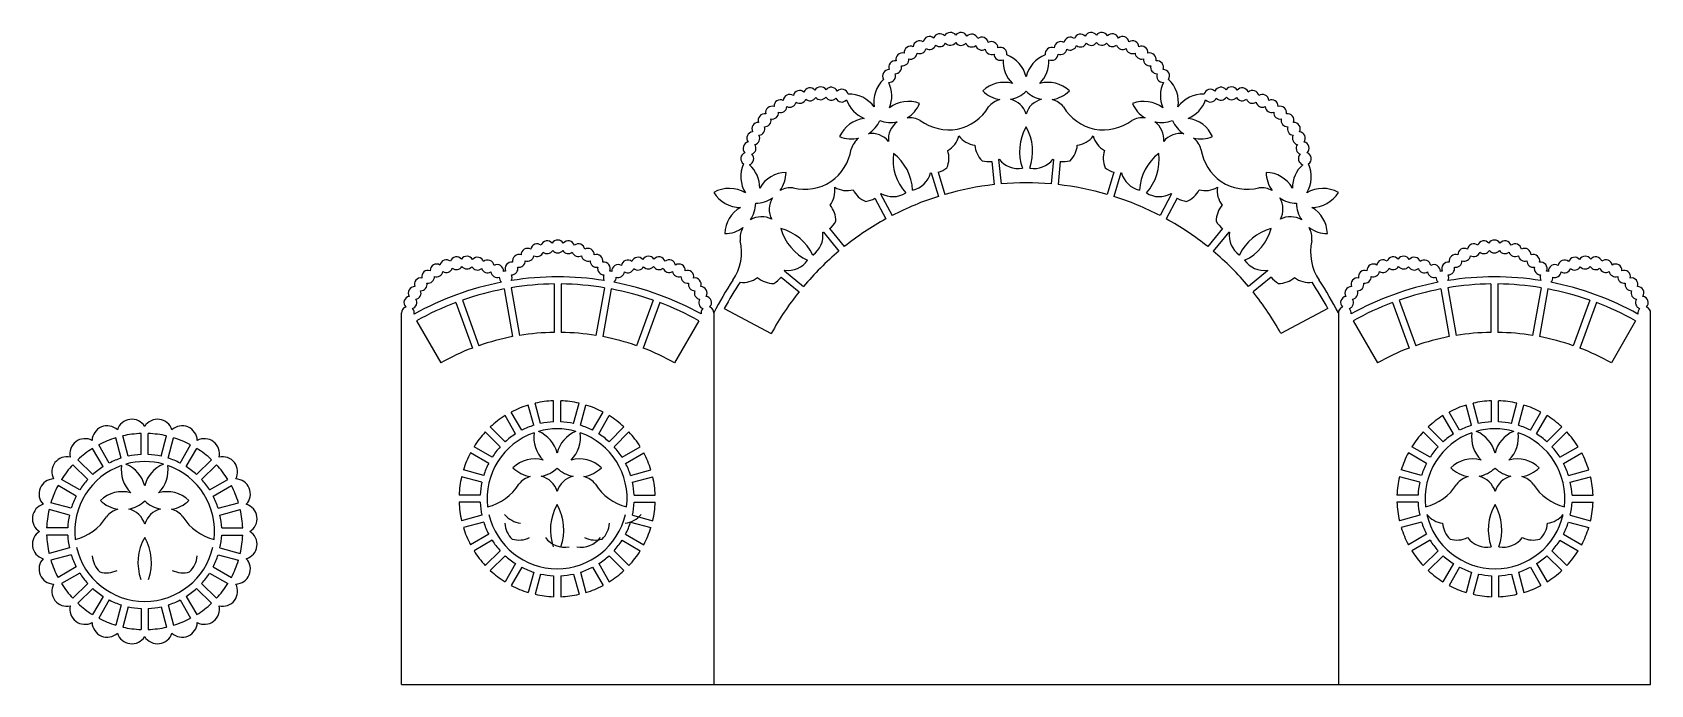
# Model space of a CAD drawing. Extents: x -471 to -129, y -76 to 294.
# Drawn here: x -470.9 to -128.9, y -76 to 61.9 of the extents above; entities that cross this region are included whole.
import ezdxf

# ---------------------------------------------------------------- set-up
doc = ezdxf.new("R2010")
doc.units = 0
doc.layers.get('0').update_dxf_attribs({"linetype": 'CONTINUOUS'})

msp = doc.modelspace()

# ---------------------------------------------------------------- linework, layer by layer
for p, q in [((-268.105005, 34.611153), (-267.622271, 29.709877)), ((-266.67145, 35.019871), (-266.162621, 29.85364)), ((-255.067098, 35.019871), (-255.575927, 29.85364)), ((-253.633543, 34.611153), (-254.116276, 29.709877)), ((-280.916036, 32.186446), (-279.409102, 27.218751)), ((-279.435194, 32.357438), (-278.005545, 27.644515)), ((-242.303353, 32.357438), (-243.733003, 27.644515)), ((-240.822512, 32.186446), (-242.329445, 27.218751)), ((-291.63706, 27.745653), (-289.189932, 23.167399)), ((-230.101488, 27.745653), (-232.548616, 23.167399)), ((-292.805082, 26.819449), (-290.483457, 22.475995)), ((-228.933465, 26.819449), (-231.25509, 22.475995)), ((-303.713037, 19.676743), (-300.419756, 15.66387)), ((-302.410353, 20.401412), (-299.285972, 16.594343)), ((-219.328195, 20.401412), (-222.452576, 16.594343)), ((-218.025511, 19.676743), (-221.318791, 15.66387)), ((-311.918553, 11.471227), (-307.905679, 8.177947)), ((-209.819995, 11.471227), (-213.832868, 8.177947)), ((-371.174598, 7.65873), (-369.394912, -2.434368)), ((-369.709383, 7.917087), (-367.929698, -2.176011)), ((-360.6002, 8.714037), (-360.6002, -1.534763)), ((-359.112382, 8.714037), (-359.112382, -1.534763)), ((-350.003199, 7.917087), (-351.782884, -2.176011)), ((-348.537984, 7.65873), (-350.317669, -2.434368)), ((-312.643222, 10.168543), (-308.836152, 7.044162)), ((-209.095325, 10.168543), (-212.902395, 7.044162)), ((-173.200563, 7.65873), (-171.420878, -2.434368)), ((-171.735349, 7.917087), (-169.955663, -2.176011)), ((-162.626166, 8.714037), (-162.626166, -1.534763)), ((-161.138348, 8.714037), (-161.138348, -1.534763)), ((-152.029164, 7.917087), (-153.80885, -2.176011)), ((-150.56395, 7.65873), (-152.343635, -2.434368)), ((-381.405095, 4.78323), (-377.899799, -4.847491)), ((-380.007003, 5.292094), (-376.501707, -4.338627)), ((-339.705579, 5.292094), (-343.210874, -4.338627)), ((-338.307487, 4.78323), (-341.812783, -4.847491)), ((-324.654245, 3.552786), (-314.717804, -1.758352)), ((-197.084302, 3.552786), (-207.020743, -1.758352)), ((-183.43106, 4.78323), (-179.925764, -4.847491)), ((-182.032969, 5.292094), (-178.527673, -4.338627)), ((-141.731544, 5.292094), (-145.23684, -4.338627)), ((-140.333453, 4.78323), (-143.838749, -4.847491)), ((-392.869296, -76.011319), (-392.869296, 2.579046)), ((-389.692354, 0.918818), (-384.567954, -7.956903)), ((-330.020228, 0.918818), (-335.144628, -7.956903)), ((-326.869296, 2.579046), (-326.869296, -76.011319)), ((-194.869252, 2.579046), (-194.869252, -76.011319)), ((-191.71832, 0.918818), (-186.59392, -7.956903)), ((-132.046193, 0.918818), (-137.170593, -7.956903)), ((-128.869252, -76.011319), (-128.869252, 2.579046)), ((-364.916977, -21.181113), (-366.067494, -16.887323)), ((-363.468088, -20.792884), (-364.618605, -16.499095)), ((-360.730429, -20.432465), (-360.730429, -15.987207)), ((-359.230429, -20.432465), (-359.230429, -15.987207)), ((-356.492771, -20.792884), (-355.342254, -16.499095)), ((-355.043882, -21.181113), (-353.893365, -16.887323)), ((-166.694665, -21.181113), (-167.845182, -16.887323)), ((-165.245776, -20.792884), (-166.396294, -16.499095)), ((-162.508118, -20.432465), (-162.508118, -15.987207)), ((-161.008118, -20.432465), (-161.008118, -15.987207)), ((-158.27046, -20.792884), (-157.119942, -16.499095)), ((-156.821571, -21.181113), (-155.671053, -16.887323)), ((-368.767106, -22.98781), (-370.989735, -19.138103)), ((-367.468068, -22.23781), (-369.690697, -18.388103)), ((-352.492791, -22.23781), (-350.270162, -18.388103)), ((-351.193753, -22.98781), (-348.971124, -19.138103)), ((-170.544794, -22.98781), (-172.767424, -19.138103)), ((-169.245756, -22.23781), (-171.468386, -18.388103)), ((-154.27048, -22.23781), (-152.04785, -18.388103)), ((-152.971441, -22.98781), (-150.748812, -19.138103)), ((-452.086233, -28.105332), (-453.23675, -23.811542)), ((-450.637344, -27.717104), (-451.787862, -23.423314)), ((-447.899686, -27.356684), (-447.899686, -22.911426)), ((-446.399686, -27.356684), (-446.399686, -22.911426)), ((-443.662027, -27.717104), (-442.51151, -23.423314)), ((-442.213139, -28.105332), (-441.062621, -23.811542)), ((-372.018438, -25.729431), (-375.16171, -22.586159)), ((-370.957778, -24.668771), (-374.10105, -21.525499)), ((-349.003081, -24.668771), (-345.859809, -21.525499)), ((-347.942421, -25.729431), (-344.799149, -22.586159)), ((-173.796126, -25.729431), (-176.939399, -22.586159)), ((-172.735466, -24.668771), (-175.878739, -21.525499)), ((-150.78077, -24.668771), (-147.637497, -21.525499)), ((-149.720109, -25.729431), (-146.576837, -22.586159)), ((-455.936362, -29.912029), (-458.158991, -26.062322)), ((-454.637324, -29.162029), (-456.859953, -25.312322)), ((-439.662047, -29.162029), (-437.439418, -25.312322)), ((-438.363009, -29.912029), (-436.14038, -26.062322)), ((-374.4494, -29.219141), (-378.299106, -26.996512)), ((-373.6994, -27.920103), (-377.549106, -25.697474)), ((-346.261459, -27.920103), (-342.411753, -25.697474)), ((-345.511459, -29.219141), (-341.661753, -26.996512)), ((-176.227088, -29.219141), (-180.076795, -26.996512)), ((-175.477088, -27.920103), (-179.326795, -25.697474)), ((-148.039148, -27.920103), (-144.189441, -25.697474)), ((-147.289148, -29.219141), (-143.439441, -26.996512)), ((-459.187694, -32.653651), (-462.330967, -29.510378)), ((-458.127034, -31.59299), (-461.270306, -28.449718)), ((-436.172337, -31.59299), (-433.029065, -28.449718)), ((-435.111677, -32.653651), (-431.968405, -29.510378)), ((-375.506096, -31.770233), (-379.799886, -30.619715)), ((-344.454763, -31.770233), (-340.160973, -30.619715)), ((-177.283785, -31.770233), (-181.577575, -30.619715)), ((-146.232451, -31.770233), (-141.938661, -30.619715)), ((-461.618656, -36.143361), (-465.468362, -33.920731)), ((-460.868656, -34.844323), (-464.718362, -32.621693)), ((-433.430716, -34.844323), (-429.581009, -32.621693)), ((-432.680716, -36.143361), (-428.831009, -33.920731)), ((-375.894325, -33.219122), (-380.188115, -32.068604)), ((-344.066534, -33.219122), (-339.772744, -32.068604)), ((-177.672013, -33.219122), (-181.965803, -32.068604)), ((-145.844223, -33.219122), (-141.550433, -32.068604)), ((-462.675353, -38.694452), (-466.969142, -37.543935)), ((-431.624019, -38.694452), (-427.330229, -37.543935)), ((-376.254744, -35.95678), (-380.700003, -35.95678)), ((-376.254744, -37.45678), (-380.700003, -37.45678)), ((-343.706115, -35.95678), (-339.260856, -35.95678)), ((-343.706115, -37.45678), (-339.260856, -37.45678)), ((-178.032433, -35.95678), (-182.477691, -35.95678)), ((-178.032433, -37.45678), (-182.477691, -37.45678)), ((-145.483803, -35.95678), (-141.038545, -35.95678)), ((-145.483803, -37.45678), (-141.038545, -37.45678)), ((-463.063581, -40.143341), (-467.357371, -38.992823)), ((-431.23579, -40.143341), (-426.942001, -38.992823)), ((-375.894325, -40.194438), (-380.188115, -41.344956)), ((-344.066534, -40.194438), (-339.772744, -41.344956)), ((-177.672013, -40.194438), (-181.965803, -41.344956)), ((-145.844223, -40.194438), (-141.550433, -41.344956)), ((-463.424001, -42.880999), (-467.869259, -42.880999)), ((-463.424001, -44.380999), (-467.869259, -44.380999)), ((-430.875371, -42.880999), (-426.430113, -42.880999)), ((-430.875371, -44.380999), (-426.430113, -44.380999)), ((-375.506096, -41.643327), (-379.799886, -42.793844)), ((-374.4494, -44.194418), (-378.299106, -46.417047)), ((-345.511459, -44.194418), (-341.661753, -46.417047)), ((-344.454763, -41.643327), (-340.160973, -42.793844)), ((-177.283785, -41.643327), (-181.577575, -42.793844)), ((-176.227088, -44.194418), (-180.076795, -46.417047)), ((-147.289148, -44.194418), (-143.439441, -46.417047)), ((-146.232451, -41.643327), (-141.938661, -42.793844)), ((-463.063581, -47.118657), (-467.357371, -48.269175)), ((-431.23579, -47.118657), (-426.942001, -48.269175)), ((-373.6994, -45.493456), (-377.549106, -47.716085)), ((-372.018438, -47.684128), (-375.16171, -50.8274)), ((-347.942421, -47.684128), (-344.799149, -50.8274)), ((-346.261459, -45.493456), (-342.411753, -47.716085)), ((-175.477088, -45.493456), (-179.326795, -47.716085)), ((-173.796126, -47.684128), (-176.939399, -50.8274)), ((-149.720109, -47.684128), (-146.576837, -50.8274)), ((-148.039148, -45.493456), (-144.189441, -47.716085)), ((-462.675353, -48.567546), (-466.969142, -49.718064)), ((-461.618656, -51.118637), (-465.468362, -53.341267)), ((-432.680716, -51.118637), (-428.831009, -53.341267)), ((-431.624019, -48.567546), (-427.330229, -49.718064)), ((-370.957778, -48.744788), (-374.10105, -51.888061)), ((-368.767106, -50.42575), (-370.989735, -54.275457)), ((-367.468068, -51.17575), (-369.690697, -55.025457)), ((-352.492791, -51.17575), (-350.270162, -55.025457)), ((-351.193753, -50.42575), (-348.971124, -54.275457)), ((-349.003081, -48.744788), (-345.859809, -51.888061)), ((-172.735466, -48.744788), (-175.878739, -51.888061)), ((-170.544794, -50.42575), (-172.767424, -54.275457)), ((-169.245756, -51.17575), (-171.468386, -55.025457)), ((-154.27048, -51.17575), (-152.04785, -55.025457)), ((-152.971441, -50.42575), (-150.748812, -54.275457)), ((-150.78077, -48.744788), (-147.637497, -51.888061)), ((-460.868656, -52.417676), (-464.718362, -54.640305)), ((-459.187694, -54.608347), (-462.330967, -57.75162)), ((-435.111677, -54.608347), (-431.968405, -57.75162)), ((-433.430716, -52.417676), (-429.581009, -54.640305)), ((-364.916977, -52.232447), (-366.067494, -56.526236)), ((-363.468088, -52.620675), (-364.618605, -56.914465)), ((-360.730429, -52.981095), (-360.730429, -57.426353)), ((-359.230429, -52.981095), (-359.230429, -57.426353)), ((-356.492771, -52.620675), (-355.342254, -56.914465)), ((-355.043882, -52.232447), (-353.893365, -56.526236)), ((-166.694665, -52.232447), (-167.845182, -56.526236)), ((-165.245776, -52.620675), (-166.396294, -56.914465)), ((-162.508118, -52.981095), (-162.508118, -57.426353)), ((-161.008118, -52.981095), (-161.008118, -57.426353)), ((-158.27046, -52.620675), (-157.119942, -56.914465)), ((-156.821571, -52.232447), (-155.671053, -56.526236)), ((-458.127034, -55.669008), (-461.270306, -58.81228)), ((-455.936362, -57.349969), (-458.158991, -61.199676)), ((-454.637324, -58.099969), (-456.859953, -61.949676)), ((-439.662047, -58.099969), (-437.439418, -61.949676)), ((-438.363009, -57.349969), (-436.14038, -61.199676)), ((-436.172337, -55.669008), (-433.029065, -58.81228)), ((-452.086233, -59.156666), (-453.23675, -63.450456)), ((-450.637344, -59.544894), (-451.787862, -63.838684)), ((-447.899686, -59.905314), (-447.899686, -64.350572)), ((-446.399686, -59.905314), (-446.399686, -64.350572)), ((-443.662027, -59.544894), (-442.51151, -63.838684)), ((-442.213139, -59.156666), (-441.062621, -63.450456)), ((-392.869296, -76.011319), (-128.869252, -76.011319))]:
    msp.add_line(p, q)
for centre, radius, start, end in [((-279.096519, 60.262015), 1.361841, 41.396124, 161.103876), ((-276.860399, 60.546486), 1.361841, 33.396124, 153.103876), ((-274.606449, 60.51698), 1.361841, 25.396124, 145.103876), ((-247.132098, 60.51698), 1.361841, 34.896124, 154.603876), ((-244.878149, 60.546486), 1.361841, 26.896124, 146.603876), ((-242.642028, 60.262015), 1.361841, 18.896124, 138.603876), ((-285.269467, 57.609908), 1.361841, 65.396124, 185.103876), ((-283.342374, 58.779297), 1.361841, 57.396124, 177.103876), ((-283.342374, 58.779297), 1.361841, 245.396124, 349.103876), ((-281.271288, 59.669106), 1.361841, 49.396124, 169.103876), ((-281.271288, 59.669106), 1.361841, 237.396124, 341.103876), ((-279.096519, 60.262015), 1.361841, 229.396124, 333.103876), ((-276.860399, 60.546486), 1.361841, 221.396124, 325.103876), ((-274.606449, 60.51698), 1.361841, 213.396124, 317.103876), ((-272.378541, 60.174072), 1.361841, 205.396124, 309.103876), ((-272.378541, 60.174072), 1.361841, 17.396124, 137.103876), ((-270.220039, 59.524437), 1.361841, 197.396124, 301.103876), ((-270.220039, 59.524437), 1.361841, 9.396124, 129.103876), ((-268.172955, 58.580718), 1.361841, 189.396124, 293.103876), ((-268.172955, 58.580718), 1.361841, 1.396124, 121.103876), ((-266.277133, 57.361284), 1.361841, 350.08781, 113.103876), ((-255.461415, 57.361284), 1.361841, 66.896124, 189.91219), ((-253.565593, 58.580718), 1.361841, 58.896124, 178.603876), ((-253.565593, 58.580718), 1.361841, 246.896124, 350.603876), ((-251.518509, 59.524437), 1.361841, 50.896124, 170.603876), ((-251.518509, 59.524437), 1.361841, 238.896124, 342.603876), ((-249.360006, 60.174072), 1.361841, 42.896124, 162.603876), ((-249.360006, 60.174072), 1.361841, 230.896124, 334.603876), ((-247.132098, 60.51698), 1.361841, 222.896124, 326.603876), ((-244.878149, 60.546486), 1.361841, 214.896124, 318.603876), ((-242.642028, 60.262015), 1.361841, 206.896124, 310.603876), ((-240.46726, 59.669106), 1.361841, 198.896124, 302.603876), ((-240.46726, 59.669106), 1.361841, 10.896124, 130.603876), ((-238.396173, 58.779297), 1.361841, 190.896124, 294.603876), ((-238.396173, 58.779297), 1.361841, 2.896124, 122.603876), ((-236.46908, 57.609908), 1.361841, 354.896124, 114.603876), ((-288.545172, 54.528432), 1.361841, 81.396124, 201.103876), ((-288.545172, 54.528432), 1.361841, 269.396124, 13.103876), ((-287.015059, 56.1837), 1.361841, 73.396124, 193.103876), ((-287.015059, 56.1837), 1.361841, 261.396124, 5.103876), ((-285.269467, 57.609908), 1.361841, 253.396124, 357.103876), ((-266.277133, 57.361284), 1.361841, 181.396124, 295.384526), ((-259.138855, 55.771603), 6.564311, 176.862113, 225.284385), ((-267.249334, 50.983822), 6.564311, 13.607176, 69.361614), ((-254.489213, 50.983822), 6.564311, 110.638386, 166.392824), ((-262.599693, 55.771603), 6.564311, 314.715615, 3.137887), ((-255.461415, 57.361284), 1.361841, 244.615474, 358.603876), ((-236.46908, 57.609908), 1.361841, 182.896124, 286.603876), ((-234.723489, 56.1837), 1.361841, 174.896124, 278.603876), ((-234.723489, 56.1837), 1.361841, 346.896124, 106.603876), ((-233.193375, 54.528432), 1.361841, 166.896124, 270.603876), ((-233.193375, 54.528432), 1.361841, 338.896124, 98.603876), ((-286.49128, 47.156361), 6.564311, 133.138386, 188.892824), ((-289.830027, 52.676323), 1.361841, 89.396124, 212.41219), ((-289.830027, 52.676323), 1.361841, 267.115474, 21.103876), ((-295.816591, 48.475948), 6.564311, 337.215615, 25.637887), ((-265.487847, 44.774827), 6.564311, 74.715615, 133.607176), ((-256.250701, 44.774827), 6.564311, 46.392824, 105.284385), ((-231.908521, 52.676323), 1.361841, 158.896124, 272.884526), ((-225.921957, 48.475948), 6.564311, 154.362113, 202.784385), ((-231.908521, 52.676323), 1.361841, 327.58781, 90.603876), ((-235.247268, 47.156361), 6.564311, 351.107176, 46.861614), ((-310.819033, 47.430028), 1.361841, 55.896124, 175.603876), ((-308.725364, 48.265318), 1.361841, 47.896124, 167.603876), ((-306.535821, 48.801096), 1.361841, 39.896124, 159.603876), ((-306.535821, 48.801096), 1.361841, 227.896124, 331.603876), ((-304.29302, 49.026934), 1.361841, 31.896124, 151.603876), ((-304.29302, 49.026934), 1.361841, 219.896124, 323.603876), ((-302.040615, 48.938437), 1.361841, 211.896124, 315.603876), ((-302.040615, 48.938437), 1.361841, 23.896124, 143.603876), ((-299.822447, 48.537327), 1.361841, 203.896124, 317.884526), ((-299.822447, 48.537327), 1.361841, 12.58781, 135.603876), ((-298.280095, 42.273274), 6.564311, 36.107176, 91.861614), ((-265.396746, 54.192599), 6.564311, 225.284385, 261.0724), ((-265.396746, 54.192599), 6.564311, 280.909177, 313.607176), ((-256.341801, 54.192599), 6.564311, 226.392824, 259.090823), ((-256.341801, 54.192599), 6.564311, 278.9276, 314.715615), ((-223.458453, 42.273274), 6.564311, 88.138386, 143.892824), ((-221.916101, 48.537327), 1.361841, 44.396124, 167.41219), ((-221.916101, 48.537327), 1.361841, 222.115474, 336.103876), ((-219.697933, 48.938437), 1.361841, 36.396124, 156.103876), ((-219.697933, 48.938437), 1.361841, 224.396124, 328.103876), ((-217.445528, 49.026934), 1.361841, 28.396124, 148.103876), ((-217.445528, 49.026934), 1.361841, 216.396124, 320.103876), ((-215.202727, 48.801096), 1.361841, 208.396124, 312.103876), ((-215.202727, 48.801096), 1.361841, 20.396124, 140.103876), ((-213.013183, 48.265318), 1.361841, 12.396124, 132.103876), ((-210.919514, 47.430028), 1.361841, 4.396124, 124.103876), ((-316.131324, 43.316814), 1.361841, 79.896124, 199.603876), ((-314.558405, 44.931461), 1.361841, 71.896124, 191.603876), ((-314.558405, 44.931461), 1.361841, 259.896124, 3.603876), ((-312.776077, 46.311486), 1.361841, 63.896124, 183.603876), ((-312.776077, 46.311486), 1.361841, 251.896124, 355.603876), ((-310.819033, 47.430028), 1.361841, 243.896124, 347.603876), ((-308.725364, 48.265318), 1.361841, 235.896124, 339.603876), ((-292.619193, 49.800354), 6.564311, 199.362113, 247.784385), ((-285.742603, 40.745905), 6.564311, 68.892824, 127.784385), ((-289.430794, 49.41193), 6.564311, 301.4276, 337.215615), ((-277.710243, 51.661802), 10.50594, 282.985503, 328.240927), ((-265.209086, 43.341614), 4.529788, 105.445106, 141.974544), ((-265.209086, 43.341614), 4.529788, 16.652397, 76.536471), ((-256.529461, 43.341614), 4.529788, 103.463529, 163.347603), ((-256.529461, 43.341614), 4.529788, 38.025456, 74.554894), ((-244.028305, 51.661802), 10.50594, 211.759073, 257.014497), ((-235.995945, 40.745905), 6.564311, 52.215615, 111.107176), ((-232.307753, 49.41193), 6.564311, 202.784385, 238.5724), ((-229.119354, 49.800354), 6.564311, 292.215615, 340.637887), ((-213.013183, 48.265318), 1.361841, 200.396124, 304.103876), ((-210.919514, 47.430028), 1.361841, 192.396124, 296.103876), ((-208.96247, 46.311486), 1.361841, 184.396124, 288.103876), ((-208.96247, 46.311486), 1.361841, 356.396124, 116.103876), ((-207.180143, 44.931461), 1.361841, 176.396124, 280.103876), ((-207.180143, 44.931461), 1.361841, 348.396124, 108.103876), ((-205.607224, 43.316814), 1.361841, 340.396124, 100.103876), ((-317.46422, 41.498973), 1.361841, 87.896124, 207.603876), ((-317.46422, 41.498973), 1.361841, 275.896124, 19.603876), ((-316.131324, 43.316814), 1.361841, 267.896124, 11.603876), ((-294.276613, 37.211003), 6.564311, 97.215615, 156.107176), ((-297.796472, 45.946752), 6.564311, 303.409177, 336.107176), ((-289.430794, 49.41193), 6.564311, 248.892824, 281.590823), ((-285.451677, 39.315112), 4.529788, 125.963529, 185.847603), ((-285.451677, 39.315112), 4.529788, 60.525456, 97.054894), ((-277.086113, 51.785949), 10.50594, 234.259073, 279.514497), ((-251.753014, 36.675389), 10.50594, 150.195257, 199.493681), ((-269.985533, 36.675389), 10.50594, 340.506319, 29.804743), ((-244.652435, 51.785949), 10.50594, 260.485503, 305.740927), ((-236.286871, 39.315112), 4.529788, 82.945106, 119.474544), ((-236.286871, 39.315112), 4.529788, 354.152397, 54.036471), ((-232.307753, 49.41193), 6.564311, 258.409177, 291.107176), ((-223.942075, 45.946752), 6.564311, 203.892824, 236.590823), ((-227.461935, 37.211003), 6.564311, 23.892824, 82.784385), ((-205.607224, 43.316814), 1.361841, 168.396124, 272.103876), ((-204.274327, 41.498973), 1.361841, 160.396124, 264.103876), ((-204.274327, 41.498973), 1.361841, 332.396124, 92.103876), ((-319.311347, 37.398502), 1.361841, 103.896124, 223.603876), ((-318.53115, 39.513319), 1.361841, 95.896124, 215.603876), ((-319.311347, 37.398502), 1.361841, 291.896124, 35.603876), ((-318.53115, 39.513319), 1.361841, 283.896124, 27.603876), ((-297.796472, 45.946752), 6.564311, 247.784385, 283.5724), ((-293.470605, 35.993564), 4.529788, 127.945106, 164.474544), ((-293.470605, 35.993564), 4.529788, 39.152397, 99.036471), ((-279.997224, 41.31271), 5.098079, 300.2044, 345.201343), ((-271.012792, 43.099824), 5.098079, 217.298657, 262.2956), ((-266.611697, 38.418862), 5.098079, 184.174326, 225.8454), ((-255.126851, 38.418862), 5.098079, 314.1546, 355.825674), ((-250.725756, 43.099824), 5.098079, 277.7044, 322.701343), ((-241.741324, 41.31271), 5.098079, 194.798657, 239.7956), ((-228.267942, 35.993564), 4.529788, 80.963529, 140.847603), ((-223.942075, 45.946752), 6.564311, 256.4276, 292.215615), ((-228.267942, 35.993564), 4.529788, 15.525456, 52.054894), ((-203.207397, 39.513319), 1.361841, 152.396124, 256.103876), ((-202.4272, 37.398502), 1.361841, 144.396124, 248.103876), ((-203.207397, 39.513319), 1.361841, 324.396124, 84.103876), ((-202.4272, 37.398502), 1.361841, 316.396124, 76.103876), ((-319.789626, 35.195684), 1.361841, 111.896124, 234.91219), ((-319.789626, 35.195684), 1.361841, 289.615474, 43.603876), ((-308.204166, 38.89643), 10.50594, 305.485503, 350.740927), ((-278.487762, 34.984191), 10.50594, 172.695257, 221.993681), ((-295.332413, 28.006908), 10.50594, 3.006319, 52.304743), ((-282.271978, 35.303838), 5.098079, 336.6546, 18.325674), ((-268.77101, 39.665542), 5.098079, 254.1546, 277.506484), ((-268.77101, 39.665542), 5.098079, 294.320065, 295.825674), ((-262.51663, 38.194563), 5.098079, 217.7044, 279.71051), ((-259.221918, 38.194563), 5.098079, 260.28949, 322.2956), ((-252.967538, 39.665542), 5.098079, 244.174326, 245.679935), ((-252.967538, 39.665542), 5.098079, 262.493516, 285.8454), ((-239.466569, 35.303838), 5.098079, 161.674326, 203.3454), ((-226.406134, 28.006908), 10.50594, 127.695257, 176.993681), ((-243.250786, 34.984191), 10.50594, 318.006319, 7.304743), ((-213.534382, 38.89643), 10.50594, 189.259073, 234.514497), ((-201.948921, 35.195684), 1.361841, 136.396124, 250.384526), ((-201.948921, 35.195684), 1.361841, 305.08781, 68.103876), ((-314.592629, 31.373587), 6.564311, 155.638386, 211.392824), ((-323.713077, 29.024085), 6.564311, 359.715615, 48.137887), ((-311.447766, 25.737605), 6.564311, 91.392824, 150.284385), ((-318.171555, 32.332558), 6.564311, 323.9276, 359.715615), ((-285.969491, 33.529499), 5.098079, 282.78949, 344.7956), ((-280.754117, 37.281954), 5.098079, 266.674326, 268.179935), ((-280.754117, 37.281954), 5.098079, 284.993516, 308.3454), ((-240.98443, 37.281954), 5.098079, 231.6546, 255.006484), ((-240.98443, 37.281954), 5.098079, 271.820065, 273.325674), ((-235.769056, 33.529499), 5.098079, 195.2044, 257.21051), ((-203.566993, 32.332558), 6.564311, 180.284385, 216.0724), ((-210.290781, 25.737605), 6.564311, 29.715615, 88.607176), ((-198.025471, 29.024085), 6.564311, 131.862113, 180.284385), ((-207.145919, 31.373587), 6.564311, 328.607176, 24.361614), ((-323.615397, 22.350819), 6.564311, 58.607176, 119.715615), ((-321.265895, 31.471267), 6.564311, 211.392824, 270.284385), ((-310.631445, 24.527057), 4.529788, 83.025456, 119.554894), ((-307.675054, 39.249971), 10.50594, 256.759073, 302.014497), ((-306.356634, 28.459925), 5.098079, 322.7044, 7.701343), ((-298.740001, 33.549197), 5.098079, 239.798657, 284.7956), ((-292.882593, 30.908778), 5.098079, 206.674326, 248.3454), ((-295.354621, 31.234227), 5.098079, 316.820065, 318.325674), ((-289.013409, 32.268667), 5.098079, 240.2044, 302.21051), ((-260.869274, -31.372536), 61.45457, 96.308745, 106.191255), ((-260.869274, -31.372536), 61.45457, 85.058745, 94.941255), ((-260.869274, -31.372536), 61.45457, 73.808745, 83.691255), ((-232.725139, 32.268667), 5.098079, 237.78949, 299.7956), ((-226.383926, 31.234227), 5.098079, 221.674326, 223.179935), ((-228.855955, 30.908778), 5.098079, 291.6546, 333.325674), ((-222.998547, 33.549197), 5.098079, 255.2044, 300.201343), ((-215.381913, 28.459925), 5.098079, 172.298657, 217.2956), ((-214.063494, 39.249971), 10.50594, 237.985503, 283.240927), ((-211.107103, 24.527057), 4.529788, 60.445106, 96.974544), ((-198.12315, 22.350819), 6.564311, 60.284385, 121.392824), ((-200.472653, 31.471267), 6.564311, 269.715615, 328.607176), ((-317.979414, 19.205956), 6.564311, 119.715615, 178.607176), ((-324.574367, 25.929745), 6.564311, 325.909177, 358.607176), ((-318.171555, 32.332558), 6.564311, 271.392824, 304.090823), ((-310.631445, 24.527057), 4.529788, 148.463529, 208.347603), ((-306.158738, 22.037941), 5.098079, 359.1546, 40.825674), ((-295.354621, 31.234227), 5.098079, 276.6546, 300.006484), ((-260.869274, -31.372536), 61.45457, 107.558745, 117.441255), ((-260.869274, -31.372536), 61.45457, 62.558745, 72.441255), ((-226.383926, 31.234227), 5.098079, 239.993516, 263.3454), ((-215.579809, 22.037941), 5.098079, 139.174326, 180.8454), ((-211.107103, 24.527057), 4.529788, 331.652397, 31.536471), ((-203.566993, 32.332558), 6.564311, 235.909177, 268.607176), ((-197.16418, 25.929745), 6.564311, 181.392824, 214.090823), ((-203.759133, 19.205956), 6.564311, 1.392824, 60.284385), ((-324.574367, 25.929745), 6.564311, 270.284385, 306.0724), ((-316.768867, 18.389635), 4.529788, 150.445106, 186.974544), ((-316.768867, 18.389635), 4.529788, 61.652397, 121.536471), ((-305.513409, 24.446342), 5.098079, 307.493516, 330.8454), ((-260.869274, -31.372536), 61.45457, 118.808745, 128.691255), ((-260.869274, -31.372536), 61.45457, 51.308745, 61.191255), ((-216.225138, 24.446342), 5.098079, 209.1546, 232.506484), ((-204.969681, 18.389635), 4.529788, 58.463529, 118.347603), ((-204.969681, 18.389635), 4.529788, 353.025456, 29.554894), ((-197.16418, 25.929745), 6.564311, 233.9276, 269.715615), ((-364.230963, 15.841473), 1.350781, 50.599237, 171.642531), ((-362.08668, 16.47473), 1.350781, 38.146124, 162.306989), ((-359.856291, 16.630694), 1.350781, 30.146124, 149.853876), ((-357.625901, 16.47473), 1.350781, 17.693011, 141.853876), ((-355.481619, 15.841473), 1.350781, 8.357469, 129.400763), ((-331.491781, 15.433244), 10.50594, 325.506319, 13.240927), ((-315.432592, 10.298444), 10.50594, 25.506319, 74.804743), ((-302.540254, 23.190782), 10.50594, 195.195257, 244.493681), ((-308.895785, 18.983688), 5.098079, 305.28949, 7.2956), ((-305.513409, 24.446342), 5.098079, 289.174326, 290.679935), ((-216.225138, 24.446342), 5.098079, 249.320065, 250.825674), ((-212.842763, 18.983688), 5.098079, 172.7044, 234.71051), ((-206.305955, 10.298444), 10.50594, 105.195257, 154.493681), ((-219.198293, 23.190782), 10.50594, 295.506319, 344.804743), ((-190.246767, 15.433244), 10.50594, 166.759073, 214.493681), ((-166.256929, 15.841473), 1.350781, 50.599237, 171.642531), ((-164.112646, 16.47473), 1.350781, 38.146124, 162.306989), ((-161.882257, 16.630694), 1.350781, 30.146124, 149.853876), ((-159.651867, 16.47473), 1.350781, 17.693011, 141.853876), ((-157.507585, 15.841473), 1.350781, 8.357469, 129.400763), ((-383.413705, 12.476887), 1.350781, 50.146124, 169.853876), ((-381.264482, 13.093167), 1.350781, 37.693011, 161.853876), ((-379.032929, 13.231487), 1.350781, 28.357469, 149.400763), ((-376.808494, 13.005982), 1.350781, 18.956568, 140.065221), ((-374.650769, 12.420164), 1.350781, 8.353413, 130.664321), ((-368.071357, 13.580292), 1.350781, 69.335679, 191.646587), ((-366.244121, 14.868767), 1.350781, 59.934779, 181.043432), ((-366.244121, 14.868767), 1.350781, 249.335679, 351.642531), ((-364.230963, 15.841473), 1.350781, 239.934779, 342.306989), ((-362.08668, 16.47473), 1.350781, 230.599237, 329.853876), ((-359.856291, 16.630694), 1.350781, 218.146124, 321.853876), ((-357.625901, 16.47473), 1.350781, 210.146124, 309.400763), ((-355.481619, 15.841473), 1.350781, 197.693011, 300.065221), ((-353.468461, 14.868767), 1.350781, 188.357469, 290.664321), ((-353.468461, 14.868767), 1.350781, 358.956568, 120.065221), ((-351.641224, 13.580292), 1.350781, 348.353413, 110.664321), ((-345.061813, 12.420164), 1.350781, 49.335679, 171.646587), ((-342.904088, 13.005982), 1.350781, 39.934779, 161.043432), ((-340.679653, 13.231487), 1.350781, 30.599237, 151.642531), ((-338.4481, 13.093167), 1.350781, 18.146124, 142.306989), ((-336.298876, 12.476887), 1.350781, 10.146124, 129.853876), ((-311.225498, 16.653975), 5.098079, 262.7044, 324.71051), ((-260.869274, -31.372536), 61.45457, 130.058745, 139.941255), ((-260.869274, -31.372536), 61.45457, 40.058745, 49.941255), ((-210.51305, 16.653975), 5.098079, 215.28949, 277.2956), ((-185.439671, 12.476887), 1.350781, 50.146124, 169.853876), ((-183.290448, 13.093167), 1.350781, 37.693011, 161.853876), ((-181.058894, 13.231487), 1.350781, 28.357469, 149.400763), ((-178.83446, 13.005982), 1.350781, 18.956568, 140.065221), ((-176.676734, 12.420164), 1.350781, 8.353413, 130.664321), ((-170.097323, 13.580292), 1.350781, 69.335679, 191.646587), ((-168.270086, 14.868767), 1.350781, 59.934779, 181.043432), ((-168.270086, 14.868767), 1.350781, 249.335679, 351.642531), ((-166.256929, 15.841473), 1.350781, 239.934779, 342.306989), ((-164.112646, 16.47473), 1.350781, 230.599237, 329.853876), ((-161.882257, 16.630694), 1.350781, 218.146124, 321.853876), ((-159.651867, 16.47473), 1.350781, 210.146124, 309.400763), ((-157.507585, 15.841473), 1.350781, 197.693011, 300.065221), ((-155.494427, 14.868767), 1.350781, 188.357469, 290.664321), ((-155.494427, 14.868767), 1.350781, 358.956568, 120.065221), ((-153.66719, 13.580292), 1.350781, 348.353413, 110.664321), ((-147.087779, 12.420164), 1.350781, 49.335679, 171.646587), ((-144.930053, 13.005982), 1.350781, 39.934779, 161.043432), ((-142.705619, 13.231487), 1.350781, 30.599237, 151.642531), ((-140.474066, 13.093167), 1.350781, 18.146124, 142.306989), ((-138.324842, 12.476887), 1.350781, 10.146124, 129.853876), ((-387.254623, 10.239035), 1.350781, 70.599237, 191.642531), ((-387.254623, 10.239035), 1.350781, 259.934779, 2.306989), ((-385.456243, 11.56749), 1.350781, 58.146124, 182.306989), ((-385.456243, 11.56749), 1.350781, 250.599237, 349.853876), ((-383.413705, 12.476887), 1.350781, 238.146124, 341.853876), ((-381.264482, 13.093167), 1.350781, 230.146124, 329.400763), ((-379.032929, 13.231487), 1.350781, 217.693011, 320.065221), ((-376.808494, 13.005982), 1.350781, 208.357469, 310.664321), ((-374.650769, 12.420164), 1.350781, 198.956568, 300.061165), ((-372.63768, 11.447315), 1.350781, 188.353413, 288.40004), ((-372.63768, 11.447315), 1.350781, 356.692287, 120.061165), ((-370.862776, 10.087654), 1.350781, 90.256158, 108.40004), ((-369.630308, 11.977595), 1.350781, 79.938835, 203.525536), ((-370.862776, 10.087654), 1.350781, 330.783326, 23.525536), ((-369.630308, 11.977595), 1.350781, 270.256158, 11.646587), ((-368.071357, 13.580292), 1.350781, 259.938835, 1.043432), ((-351.641224, 13.580292), 1.350781, 178.956568, 280.061165), ((-350.082274, 11.977595), 1.350781, 168.353413, 269.743842), ((-350.082274, 11.977595), 1.350781, 336.474464, 100.061165), ((-348.849806, 10.087654), 1.350781, 156.474464, 209.216674), ((-348.849806, 10.087654), 1.350781, 71.59996, 89.743842), ((-347.074902, 11.447315), 1.350781, 59.938835, 183.307713), ((-347.074902, 11.447315), 1.350781, 251.59996, 351.646587), ((-345.061813, 12.420164), 1.350781, 239.938835, 341.043432), ((-342.904088, 13.005982), 1.350781, 229.335679, 331.642531), ((-340.679653, 13.231487), 1.350781, 219.934779, 322.306989), ((-338.4481, 13.093167), 1.350781, 210.599237, 309.853876), ((-336.298876, 12.476887), 1.350781, 198.146124, 301.853876), ((-334.256339, 11.56749), 1.350781, 190.146124, 289.400763), ((-334.256339, 11.56749), 1.350781, 357.693011, 121.853876), ((-332.457959, 10.239035), 1.350781, 177.693011, 280.065221), ((-332.457959, 10.239035), 1.350781, 348.357469, 109.400763), ((-316.688151, 13.271599), 5.098079, 339.320065, 340.825674), ((-205.050396, 13.271599), 5.098079, 199.174326, 200.679935), ((-189.280588, 10.239035), 1.350781, 70.599237, 191.642531), ((-189.280588, 10.239035), 1.350781, 259.934779, 2.306989), ((-187.482209, 11.56749), 1.350781, 58.146124, 182.306989), ((-187.482209, 11.56749), 1.350781, 250.599237, 349.853876), ((-185.439671, 12.476887), 1.350781, 238.146124, 341.853876), ((-183.290448, 13.093167), 1.350781, 230.146124, 329.400763), ((-181.058894, 13.231487), 1.350781, 217.693011, 320.065221), ((-178.83446, 13.005982), 1.350781, 208.357469, 310.664321), ((-176.676734, 12.420164), 1.350781, 198.956568, 300.061165), ((-174.663646, 11.447315), 1.350781, 188.353413, 288.40004), ((-174.663646, 11.447315), 1.350781, 356.692287, 120.061165), ((-172.888742, 10.087654), 1.350781, 90.256158, 108.40004), ((-171.656274, 11.977595), 1.350781, 79.938835, 203.525536), ((-172.888742, 10.087654), 1.350781, 330.783326, 23.525536), ((-171.656274, 11.977595), 1.350781, 270.256158, 11.646587), ((-170.097323, 13.580292), 1.350781, 259.938835, 1.043432), ((-153.66719, 13.580292), 1.350781, 178.956568, 280.061165), ((-152.108239, 11.977595), 1.350781, 168.353413, 269.743842), ((-152.108239, 11.977595), 1.350781, 336.474464, 100.061165), ((-150.875772, 10.087654), 1.350781, 156.474464, 209.216674), ((-150.875772, 10.087654), 1.350781, 71.59996, 89.743842), ((-149.100868, 11.447315), 1.350781, 59.938835, 183.307713), ((-149.100868, 11.447315), 1.350781, 251.59996, 351.646587), ((-147.087779, 12.420164), 1.350781, 239.938835, 341.043432), ((-144.930053, 13.005982), 1.350781, 229.335679, 331.642531), ((-142.705619, 13.231487), 1.350781, 219.934779, 322.306989), ((-140.474066, 13.093167), 1.350781, 210.599237, 309.853876), ((-138.324842, 12.476887), 1.350781, 198.146124, 301.853876), ((-136.282304, 11.56749), 1.350781, 190.146124, 289.400763), ((-136.282304, 11.56749), 1.350781, 357.693011, 121.853876), ((-134.483925, 10.239035), 1.350781, 177.693011, 280.065221), ((-134.483925, 10.239035), 1.350781, 348.357469, 109.400763), ((-390.090043, 6.800727), 1.350781, 89.335679, 211.646587), ((-359.856291, -52.246577), 62.452971, 100.97359, 119.053649), ((-388.813687, 8.63645), 1.350781, 79.934779, 201.043432), ((-390.090043, 6.800727), 1.350781, 279.938835, 21.043432), ((-388.813687, 8.63645), 1.350781, 269.335679, 11.642531), ((-359.856291, -52.246577), 60.960614, 100.699204, 109.300796), ((-370.862776, 10.087654), 1.350781, 176.692287, 229.243913), ((-359.856291, -52.246577), 60.960614, 90.699204, 99.300796), ((-359.856291, -52.246577), 62.452971, 80.946351, 99.053649), ((-359.856291, -52.246577), 60.960614, 80.699204, 89.300796), ((-359.856291, -52.246577), 60.960614, 70.699204, 79.300796), ((-348.849806, 10.087654), 1.350781, 310.756087, 3.307713), ((-359.856291, -52.246577), 62.452971, 60.97359, 79.02641), ((-330.898895, 8.63645), 1.350781, 168.357469, 270.664321), ((-330.898895, 8.63645), 1.350781, 338.956568, 100.065221), ((-329.622538, 6.800727), 1.350781, 158.956568, 260.061165), ((-329.622538, 6.800727), 1.350781, 328.353413, 90.664321), ((-260.869274, -31.372536), 74.220703, 146.60089, 152.777907), ((-260.869274, -31.372536), 72.720703, 146.226166, 151.297187), ((-320.701735, 14.114825), 5.098079, 263.062474, 307.2956), ((-314.279751, 13.916928), 5.098079, 229.174326, 270.8454), ((-260.869274, -31.372536), 61.45457, 141.308745, 151.191255), ((-316.688151, 13.271599), 5.098079, 299.1546, 322.506484), ((-260.869274, -31.372536), 61.45457, 28.808745, 38.691255), ((-205.050396, 13.271599), 5.098079, 217.493516, 240.8454), ((-207.458797, 13.916928), 5.098079, 269.1546, 310.825674), ((-201.036812, 14.114825), 5.098079, 232.7044, 276.937526), ((-260.869274, -31.372536), 72.720703, 28.702813, 33.773834), ((-260.869274, -31.372536), 74.220703, 27.222093, 33.39911), ((-192.116009, 6.800727), 1.350781, 89.335679, 211.646587), ((-190.839653, 8.63645), 1.350781, 79.934779, 201.043432), ((-161.882257, -52.246577), 62.452971, 100.97359, 119.02641), ((-192.116009, 6.800727), 1.350781, 279.938835, 21.043432), ((-190.839653, 8.63645), 1.350781, 269.335679, 11.642531), ((-161.882257, -52.246577), 60.960614, 100.699204, 109.300796), ((-172.888742, 10.087654), 1.350781, 176.692287, 229.243913), ((-161.882257, -52.246577), 60.960614, 90.699204, 99.300796), ((-161.882257, -52.246577), 62.452971, 80.946351, 99.053649), ((-161.882257, -52.246577), 60.960614, 80.699204, 89.300796), ((-161.882257, -52.246577), 60.960614, 70.699204, 79.300796), ((-150.875772, 10.087654), 1.350781, 310.756087, 3.307713), ((-161.882257, -52.246577), 62.452971, 60.946351, 79.02641), ((-132.924861, 8.63645), 1.350781, 168.357469, 270.664321), ((-132.924861, 8.63645), 1.350781, 338.956568, 100.065221), ((-131.648504, 6.800727), 1.350781, 158.956568, 260.061165), ((-131.648504, 6.800727), 1.350781, 328.353413, 90.664321), ((-391.518566, 2.564), 1.350781, 110.256158, 180.500068), ((-391.006823, 4.761493), 1.350781, 99.938835, 223.525536), ((-391.518566, 2.564), 1.350781, 350.783326, 43.525536), ((-391.006823, 4.761493), 1.350781, 290.256158, 31.646587), ((-359.856291, -52.246577), 60.960614, 110.699204, 119.300796), ((-359.856291, -52.246577), 60.960614, 60.699204, 69.300796), ((-328.705758, 4.761493), 1.350781, 148.353413, 248.40004), ((-328.220076, 2.579046), 1.350781, 136.692287, 189.243913), ((-328.705758, 4.761493), 1.350781, 316.692287, 80.061165), ((-328.220076, 2.579046), 1.350781, 360, 68.40004), ((-193.518471, 2.579046), 1.350781, 111.59996, 180), ((-193.032789, 4.761493), 1.350781, 99.938835, 223.307713), ((-193.032789, 4.761493), 1.350781, 291.59996, 31.646587), ((-193.518471, 2.579046), 1.350781, 350.756087, 43.307713), ((-161.882257, -52.246577), 60.960614, 110.699204, 119.300796), ((-161.882257, -52.246577), 60.960614, 60.699204, 69.300796), ((-130.731724, 4.761493), 1.350781, 148.353413, 249.743842), ((-130.219981, 2.564), 1.350781, 136.474464, 189.216674), ((-130.731724, 4.761493), 1.350781, 316.474464, 80.061165), ((-130.219981, 2.564), 1.350781, 359.499932, 69.743842), ((-359.856291, -52.246577), 50.717271, 100.840431, 109.159569), ((-359.856291, -52.246577), 50.717271, 90.840431, 99.159569), ((-359.856291, -52.246577), 50.717271, 80.840431, 89.159569), ((-359.856291, -52.246577), 50.717271, 70.840431, 79.159569), ((-161.882257, -52.246577), 50.717271, 100.840431, 109.159569), ((-161.882257, -52.246577), 50.717271, 90.840431, 99.159569), ((-161.882257, -52.246577), 50.717271, 80.840431, 89.159569), ((-161.882257, -52.246577), 50.717271, 70.840431, 79.159569), ((-359.856291, -52.246577), 50.717271, 110.840431, 119.159569), ((-359.856291, -52.246577), 50.717271, 60.840431, 69.159569), ((-161.882257, -52.246577), 50.717271, 110.840431, 119.159569), ((-161.882257, -52.246577), 50.717271, 60.840431, 69.159569), ((-359.980429, -36.70678), 20.733143, 107.073068, 117.926932), ((-359.980429, -36.70678), 20.733143, 92.073068, 102.926932), ((-359.980429, -36.70678), 20.733143, 77.073068, 87.926932), ((-359.980429, -36.70678), 20.733143, 62.073068, 72.926932), ((-161.758118, -36.70678), 20.733143, 107.073068, 117.926932), ((-161.758118, -36.70678), 20.733143, 92.073068, 102.926932), ((-161.758118, -36.70678), 20.733143, 77.073068, 87.926932), ((-161.758118, -36.70678), 20.733143, 62.073068, 72.926932), ((-449.855904, -23.075231), 3.183898, 31.791566, 163.208434), ((-444.443468, -23.075231), 3.183898, 16.791566, 148.208434), ((-359.980429, -36.70678), 20.733143, 122.073068, 132.926932), ((-359.980429, -36.70678), 16.291588, 92.638603, 102.361397), ((-359.980429, -36.70678), 16.291588, 77.638603, 87.361397), ((-359.980429, -36.70678), 20.733143, 47.073068, 57.926932), ((-161.758118, -36.70678), 20.733143, 122.073068, 132.926932), ((-161.758118, -36.70678), 16.291588, 92.638603, 102.361397), ((-161.758118, -36.70678), 16.291588, 77.638603, 87.361397), ((-161.758118, -36.70678), 20.733143, 47.073068, 57.926932), ((-455.083916, -24.476073), 3.183898, 46.791566, 178.208434), ((-447.149686, -43.630999), 20.733143, 107.073068, 117.926932), ((-447.149686, -43.630999), 20.733143, 92.073068, 102.926932), ((-447.149686, -43.630999), 20.733143, 77.073068, 87.926932), ((-439.215455, -24.476073), 3.183898, 1.791566, 133.208434), ((-447.149686, -43.630999), 20.733143, 62.073068, 72.926932), ((-359.980429, -36.70678), 20.733143, 137.073068, 147.926932), ((-359.980429, -36.70678), 14.791588, 109.206209, 186.580802), ((-359.980429, -36.70678), 16.291588, 122.638603, 132.361397), ((-359.980429, -36.70678), 16.291588, 107.638603, 117.361397), ((-358.210739, -23.756406), 6.713286, 171.278697, 225.284385), ((-366.505284, -28.652844), 6.713286, 13.607176, 67.454791), ((-359.980429, -36.70678), 14.791588, 74.507967, 105.492033), ((-353.455575, -28.652844), 6.713286, 112.545209, 166.392824), ((-361.75012, -23.756406), 6.713286, 314.715615, 8.721303), ((-359.980429, -36.70678), 14.791588, 353.419198, 70.793791), ((-359.980429, -36.70678), 16.291588, 62.638603, 72.361397), ((-359.980429, -36.70678), 16.291588, 47.638603, 57.361397), ((-359.980429, -36.70678), 20.733143, 32.073068, 42.926932), ((-161.758118, -36.70678), 20.733143, 137.073068, 147.926932), ((-161.758118, -36.70678), 14.791588, 109.206209, 186.580802), ((-161.758118, -36.70678), 16.291588, 122.638603, 132.361397), ((-161.758118, -36.70678), 16.291588, 107.638603, 117.361397), ((-159.988428, -23.756406), 6.713286, 171.278697, 225.284385), ((-161.758118, -36.70678), 14.791588, 74.507967, 105.492033), ((-168.282972, -28.652844), 6.713286, 13.607176, 67.454791), ((-155.233264, -28.652844), 6.713286, 112.545209, 166.392824), ((-163.527808, -23.756406), 6.713286, 314.715615, 8.721303), ((-161.758118, -36.70678), 14.791588, 353.419198, 70.793791), ((-161.758118, -36.70678), 16.291588, 62.638603, 72.361397), ((-161.758118, -36.70678), 16.291588, 47.638603, 57.361397), ((-161.758118, -36.70678), 20.733143, 32.073068, 42.926932), ((-459.771223, -27.182291), 3.183898, 61.791566, 193.208434), ((-447.149686, -43.630999), 20.733143, 122.073068, 132.926932), ((-447.149686, -43.630999), 16.291588, 92.638603, 102.361397), ((-447.149686, -43.630999), 16.291588, 77.638603, 87.361397), ((-447.149686, -43.630999), 20.733143, 47.073068, 57.926932), ((-434.528148, -27.182291), 3.183898, 346.791566, 118.208434), ((-359.980429, -36.70678), 20.733143, 152.073068, 162.926932), ((-359.980429, -36.70678), 16.291588, 137.638603, 147.361397), ((-359.980429, -36.70678), 16.291588, 32.638603, 42.361397), ((-359.980429, -36.70678), 20.733143, 17.073068, 27.926932), ((-161.758118, -36.70678), 20.733143, 152.073068, 162.926932), ((-161.758118, -36.70678), 16.291588, 137.638603, 147.361397), ((-161.758118, -36.70678), 16.291588, 32.638603, 42.361397), ((-161.758118, -36.70678), 20.733143, 17.073068, 27.926932), ((-463.598394, -31.009461), 3.183898, 76.791566, 208.208434), ((-447.149686, -43.630999), 20.733143, 137.073068, 147.926932), ((-447.149686, -43.630999), 14.791588, 109.206209, 186.580802), ((-447.149686, -43.630999), 16.291588, 122.638603, 132.361397), ((-447.149686, -43.630999), 16.291588, 107.638603, 117.361397), ((-445.379995, -30.680625), 6.713286, 171.278697, 225.284385), ((-447.149686, -43.630999), 14.791588, 74.507967, 105.492033), ((-453.67454, -35.577064), 6.713286, 13.607176, 67.454791), ((-440.624831, -35.577064), 6.713286, 112.545209, 166.392824), ((-448.919376, -30.680625), 6.713286, 314.715615, 8.721303), ((-447.149686, -43.630999), 14.791588, 353.419198, 70.793791), ((-447.149686, -43.630999), 16.291588, 62.638603, 72.361397), ((-447.149686, -43.630999), 16.291588, 47.638603, 57.361397), ((-447.149686, -43.630999), 20.733143, 32.073068, 42.926932), ((-430.700978, -31.009461), 3.183898, 331.791566, 103.208434), ((-359.980429, -36.70678), 16.291588, 152.638603, 162.361397), ((-364.703819, -35.002751), 6.713286, 74.715615, 133.607176), ((-364.610651, -25.371245), 6.713286, 225.284385, 261.0724), ((-364.610651, -25.371245), 6.713286, 280.909177, 313.607176), ((-355.350208, -25.371245), 6.713286, 226.392824, 259.090823), ((-355.25704, -35.002751), 6.713286, 46.392824, 105.284385), ((-355.350208, -25.371245), 6.713286, 278.9276, 314.715615), ((-359.980429, -36.70678), 16.291588, 17.638603, 27.361397), ((-161.758118, -36.70678), 16.291588, 152.638603, 162.361397), ((-166.481508, -35.002751), 6.713286, 74.715615, 133.607176), ((-166.38834, -25.371245), 6.713286, 225.284385, 261.0724), ((-166.38834, -25.371245), 6.713286, 280.909177, 313.607176), ((-157.127896, -25.371245), 6.713286, 226.392824, 259.090823), ((-157.034728, -35.002751), 6.713286, 46.392824, 105.284385), ((-157.127896, -25.371245), 6.713286, 278.9276, 314.715615), ((-161.758118, -36.70678), 16.291588, 17.638603, 27.361397), ((-466.304612, -35.696769), 3.183898, 91.791566, 223.208434), ((-447.149686, -43.630999), 20.733143, 152.073068, 162.926932), ((-447.149686, -43.630999), 16.291588, 137.638603, 147.361397), ((-447.149686, -43.630999), 16.291588, 32.638603, 42.361397), ((-447.149686, -43.630999), 20.733143, 17.073068, 27.926932), ((-427.994759, -35.696769), 3.183898, 316.791566, 88.208434), ((-359.980429, -36.70678), 20.733143, 167.073068, 177.926932), ((-359.980429, -36.70678), 16.291588, 167.638603, 177.361397), ((-377.203599, -27.959478), 10.744369, 283.614194, 328.240927), ((-364.418733, -36.46849), 4.63259, 105.445106, 141.974544), ((-364.418733, -36.46849), 4.63259, 16.652397, 76.536471), ((-355.542126, -36.46849), 4.63259, 103.463529, 163.347603), ((-355.542126, -36.46849), 4.63259, 38.025456, 74.554894), ((-342.75726, -27.959478), 10.744369, 211.759073, 256.385806), ((-359.980429, -36.70678), 16.291588, 2.638603, 12.361397), ((-359.980429, -36.70678), 20.733143, 2.073068, 12.926932), ((-161.758118, -36.70678), 20.733143, 167.073068, 177.926932), ((-161.758118, -36.70678), 16.291588, 167.638603, 177.361397), ((-178.981288, -27.959478), 10.744369, 283.614194, 328.240927), ((-166.196421, -36.46849), 4.63259, 105.445106, 141.974544), ((-166.196421, -36.46849), 4.63259, 16.652397, 76.536471), ((-157.319814, -36.46849), 4.63259, 103.463529, 163.347603), ((-157.319814, -36.46849), 4.63259, 38.025456, 74.554894), ((-144.534948, -27.959478), 10.744369, 211.759073, 256.385806), ((-161.758118, -36.70678), 16.291588, 2.638603, 12.361397), ((-161.758118, -36.70678), 20.733143, 2.073068, 12.926932), ((-447.149686, -43.630999), 16.291588, 152.638603, 162.361397), ((-451.873076, -41.92697), 6.713286, 74.715615, 133.607176), ((-451.779908, -32.295464), 6.713286, 225.284385, 261.0724), ((-451.779908, -32.295464), 6.713286, 280.909177, 313.607176), ((-442.519464, -32.295464), 6.713286, 226.392824, 259.090823), ((-442.426296, -41.92697), 6.713286, 46.392824, 105.284385), ((-442.519464, -32.295464), 6.713286, 278.9276, 314.715615), ((-447.149686, -43.630999), 16.291588, 17.638603, 27.361397), ((-359.980429, -36.70678), 20.733143, 182.073068, 192.926932), ((-359.980429, -36.70678), 16.291588, 182.638603, 192.361397), ((-359.980429, -36.70678), 16.291588, 347.638603, 357.361397), ((-359.980429, -36.70678), 20.733143, 347.073068, 357.926932), ((-161.758118, -36.70678), 20.733143, 182.073068, 192.926932), ((-161.758118, -36.70678), 16.291588, 182.638603, 192.361397), ((-161.758118, -36.70678), 16.291588, 347.638603, 357.361397), ((-161.758118, -36.70678), 20.733143, 347.073068, 357.926932), ((-467.705454, -40.924781), 3.183898, 106.791566, 238.208434), ((-447.149686, -43.630999), 20.733143, 167.073068, 177.926932), ((-447.149686, -43.630999), 16.291588, 167.638603, 177.361397), ((-464.372855, -34.883697), 10.744369, 283.614194, 328.240927), ((-451.587989, -43.392709), 4.63259, 105.445106, 141.974544), ((-451.587989, -43.392709), 4.63259, 16.652397, 76.536471), ((-442.711382, -43.392709), 4.63259, 103.463529, 163.347603), ((-442.711382, -43.392709), 4.63259, 38.025456, 74.554894), ((-429.926516, -34.883697), 10.744369, 211.759073, 256.385806), ((-447.149686, -43.630999), 16.291588, 2.638603, 12.361397), ((-447.149686, -43.630999), 20.733143, 2.073068, 12.926932), ((-426.593918, -40.924781), 3.183898, 301.791566, 73.208434), ((-359.980429, -36.70678), 14.791588, 192.882987, 347.117013), ((-367.023776, -36.715767), 5.213779, 219.110638, 262.2956), ((-350.657279, -43.286003), 10.744369, 150.195257, 199.493681), ((-369.30358, -43.286003), 10.744369, 340.506319, 29.804743), ((-346.276332, -36.715767), 5.213779, 277.7044, 320.889362), ((-161.758118, -36.70678), 14.791588, 192.882987, 347.117013), ((-172.13184, -36.715767), 5.213779, 219.110638, 262.2956), ((-152.434967, -43.286003), 10.744369, 150.195257, 199.493681), ((-171.081268, -43.286003), 10.744369, 340.506319, 29.804743), ((-151.384396, -36.715767), 5.213779, 277.7044, 320.889362), ((-467.705454, -46.337217), 3.183898, 121.791566, 253.208434), ((-447.149686, -43.630999), 20.733143, 182.073068, 192.926932), ((-447.149686, -43.630999), 16.291588, 182.638603, 192.361397), ((-447.149686, -43.630999), 16.291588, 347.638603, 357.361397), ((-447.149686, -43.630999), 20.733143, 347.073068, 357.926932), ((-426.593918, -46.337217), 3.183898, 286.791566, 58.208434), ((-359.980429, -36.70678), 20.733143, 197.073068, 207.926932), ((-359.980429, -36.70678), 16.291588, 197.638603, 207.361397), ((-365.853175, -41.502962), 5.213779, 184.174326, 225.8454), ((-354.107684, -41.502962), 5.213779, 314.1546, 355.825674), ((-359.980429, -36.70678), 16.291588, 332.638603, 342.361397), ((-359.980429, -36.70678), 20.733143, 332.073068, 342.926932), ((-161.758118, -36.70678), 20.733143, 197.073068, 207.926932), ((-161.758118, -36.70678), 16.291588, 197.638603, 207.361397), ((-167.630864, -41.502962), 5.213779, 184.174326, 225.8454), ((-155.885372, -41.502962), 5.213779, 314.1546, 355.825674), ((-161.758118, -36.70678), 16.291588, 332.638603, 342.361397), ((-161.758118, -36.70678), 20.733143, 332.073068, 342.926932), ((-447.149686, -43.630999), 14.791588, 192.882987, 347.117013), ((-437.826535, -50.210222), 10.744369, 150.195257, 199.493681), ((-456.472836, -50.210222), 10.744369, 340.506319, 29.804743), ((-359.980429, -36.70678), 20.733143, 212.073068, 222.926932), ((-359.980429, -36.70678), 16.291588, 212.638603, 222.361397), ((-368.061493, -40.227989), 5.213779, 254.1546, 295.825674), ((-358.334796, -41.732352), 5.213779, 217.7044, 279.71051), ((-354.965311, -41.732352), 5.213779, 260.28949, 322.2956), ((-351.899366, -40.227989), 5.213779, 244.174326, 285.8454), ((-359.980429, -36.70678), 16.291588, 317.638603, 327.361397), ((-359.980429, -36.70678), 20.733143, 317.073068, 327.926932), ((-161.758118, -36.70678), 20.733143, 212.073068, 222.926932), ((-161.758118, -36.70678), 16.291588, 212.638603, 222.361397), ((-169.839181, -40.227989), 5.213779, 254.1546, 295.825674), ((-163.44286, -41.732352), 5.213779, 217.7044, 279.71051), ((-160.073376, -41.732352), 5.213779, 260.28949, 322.2956), ((-153.677054, -40.227989), 5.213779, 244.174326, 285.8454), ((-161.758118, -36.70678), 16.291588, 317.638603, 327.361397), ((-161.758118, -36.70678), 20.733143, 317.073068, 327.926932), ((-466.304612, -51.565229), 3.183898, 136.791566, 268.208434), ((-447.149686, -43.630999), 20.733143, 197.073068, 207.926932), ((-447.149686, -43.630999), 16.291588, 197.638603, 207.361397), ((-453.022431, -48.427182), 5.213779, 184.174326, 225.8454), ((-441.27694, -48.427182), 5.213779, 314.1546, 355.825674), ((-447.149686, -43.630999), 16.291588, 332.638603, 342.361397), ((-447.149686, -43.630999), 20.733143, 332.073068, 342.926932), ((-427.994759, -51.565229), 3.183898, 271.791566, 43.208434), ((-359.980429, -36.70678), 16.291588, 227.638603, 237.361397), ((-359.980429, -36.70678), 16.291588, 242.638603, 252.361397), ((-359.980429, -36.70678), 16.291588, 287.638603, 297.361397), ((-359.980429, -36.70678), 16.291588, 302.638603, 312.361397), ((-161.758118, -36.70678), 16.291588, 227.638603, 237.361397), ((-161.758118, -36.70678), 16.291588, 242.638603, 252.361397), ((-161.758118, -36.70678), 16.291588, 287.638603, 297.361397), ((-161.758118, -36.70678), 16.291588, 302.638603, 312.361397), ((-447.149686, -43.630999), 20.733143, 212.073068, 222.926932), ((-447.149686, -43.630999), 16.291588, 212.638603, 222.361397), ((-455.230749, -47.152209), 5.213779, 254.1546, 295.825674), ((-439.068622, -47.152209), 5.213779, 244.174326, 285.8454), ((-447.149686, -43.630999), 16.291588, 317.638603, 327.361397), ((-447.149686, -43.630999), 20.733143, 317.073068, 327.926932), ((-359.980429, -36.70678), 20.733143, 227.073068, 237.926932), ((-359.980429, -36.70678), 16.291588, 257.638603, 267.361397), ((-359.980429, -36.70678), 16.291588, 272.638603, 282.361397), ((-359.980429, -36.70678), 20.733143, 302.073068, 312.926932), ((-161.758118, -36.70678), 20.733143, 227.073068, 237.926932), ((-161.758118, -36.70678), 16.291588, 257.638603, 267.361397), ((-161.758118, -36.70678), 16.291588, 272.638603, 282.361397), ((-161.758118, -36.70678), 20.733143, 302.073068, 312.926932), ((-463.598394, -56.252537), 3.183898, 151.791566, 283.208434), ((-447.149686, -43.630999), 16.291588, 227.638603, 237.361397), ((-447.149686, -43.630999), 16.291588, 242.638603, 252.361397), ((-447.149686, -43.630999), 16.291588, 287.638603, 297.361397), ((-447.149686, -43.630999), 16.291588, 302.638603, 312.361397), ((-430.700978, -56.252537), 3.183898, 256.791566, 28.208434), ((-359.980429, -36.70678), 20.733143, 242.073068, 252.926932), ((-359.980429, -36.70678), 20.733143, 257.073068, 267.926932), ((-359.980429, -36.70678), 20.733143, 272.073068, 282.926932), ((-359.980429, -36.70678), 20.733143, 287.073068, 297.926932), ((-161.758118, -36.70678), 20.733143, 242.073068, 252.926932), ((-161.758118, -36.70678), 20.733143, 257.073068, 267.926932), ((-161.758118, -36.70678), 20.733143, 272.073068, 282.926932), ((-161.758118, -36.70678), 20.733143, 287.073068, 297.926932), ((-459.771223, -60.079707), 3.183898, 166.791566, 298.208434), ((-447.149686, -43.630999), 20.733143, 227.073068, 237.926932), ((-447.149686, -43.630999), 16.291588, 257.638603, 267.361397), ((-447.149686, -43.630999), 16.291588, 272.638603, 282.361397), ((-447.149686, -43.630999), 20.733143, 302.073068, 312.926932), ((-434.528148, -60.079707), 3.183898, 241.791566, 13.208434), ((-455.083916, -62.785925), 3.183898, 181.791566, 313.208434), ((-447.149686, -43.630999), 20.733143, 242.073068, 252.926932), ((-447.149686, -43.630999), 20.733143, 257.073068, 267.926932), ((-447.149686, -43.630999), 20.733143, 272.073068, 282.926932), ((-439.215455, -62.785925), 3.183898, 226.791566, 358.208434), ((-447.149686, -43.630999), 20.733143, 287.073068, 297.926932), ((-449.855904, -64.186767), 3.183898, 196.791566, 328.208434), ((-444.443468, -64.186767), 3.183898, 211.791566, 343.208434)]:
    msp.add_arc(centre, radius, start, end)

doc.saveas('drawing.dxf')
